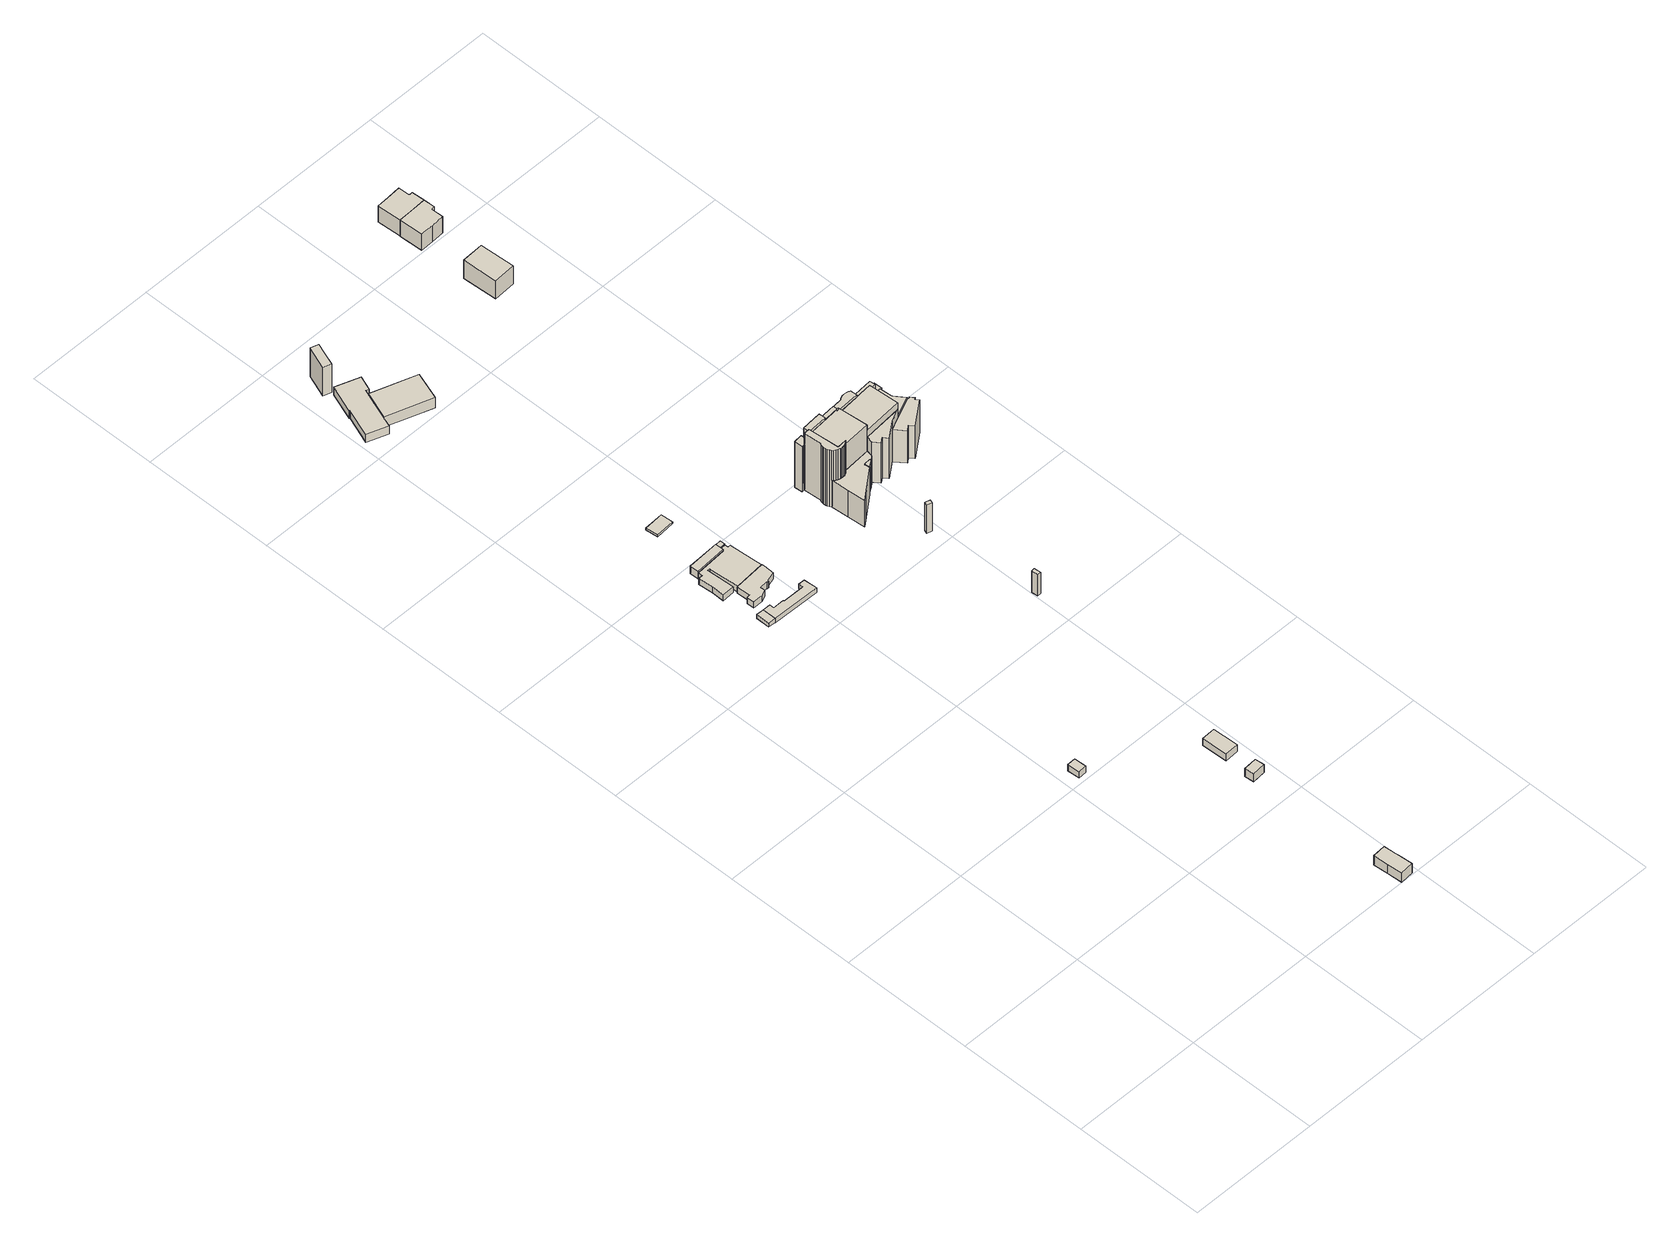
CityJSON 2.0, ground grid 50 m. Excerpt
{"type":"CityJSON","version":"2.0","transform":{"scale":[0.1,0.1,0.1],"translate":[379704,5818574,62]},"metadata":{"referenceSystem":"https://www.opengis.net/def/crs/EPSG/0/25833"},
"CityObjects":{
"building1":{"type":"Building","attributes":{"Gemeindeschluessel":"11000004","BezugspunktDach":"2200","function":"31001_2523","measuredHeight":2.88,"storeysAboveGround":1},"address":[{"country":"Germany","locality":"Berlin","thoroughfareNumber":"2","thoroughfareName":"Am Postfenn"}],"geometry":[{"type":"Solid","lod":"1","boundaries":[[[[0,1,2,3]],[[4,5,6,7]],[[4,7,3,2]],[[5,4,2,1]],[[6,5,1,0]],[[7,6,0,3]]]]}]},
"building2":{"type":"Building","attributes":{"Gemeindeschluessel":"11000004","BezugspunktDach":"2200","function":"31001_2460","measuredHeight":5.59,"storeysAboveGround":1},"address":[{"country":"Germany","locality":"Berlin","thoroughfareNumber":"53 (1)","thoroughfareName":"Stallupöner Allee"}],"geometry":[{"type":"Solid","lod":"1","boundaries":[[[[8,9,10,11,12,13,14]],[[15,16,17,18,19,20,21]],[[15,21,14,13]],[[16,15,13,12]],[[17,16,12,11]],[[18,17,11,10]],[[19,18,10,9]],[[20,19,9,8]],[[21,20,8,14]]]]}]},
"building3":{"type":"Building","attributes":{"Gemeindeschluessel":"11000004","BezugspunktDach":"2200","function":"51009_1610","measuredHeight":1.78,"storeysAboveGround":0},"address":[{"country":"Germany","locality":"Berlin"}],"geometry":[{"type":"Solid","lod":"1","boundaries":[[[[22,23,24,25]],[[26,27,28,29]],[[26,29,25,24]],[[27,26,24,23]],[[28,27,23,22]],[[29,28,22,25]]]]}]},
"building4":{"type":"Building","attributes":{"Gemeindeschluessel":"11000004","BezugspunktDach":"2200","function":"31001_2143","measuredHeight":2.15,"storeysAboveGround":1},"address":[{"country":"Germany","locality":"Berlin","thoroughfareNumber":"137 (2)","thoroughfareName":"Heerstraße"}],"geometry":[{"type":"Solid","lod":"1","boundaries":[[[[30,31,32,33,34,35,36,37,23,22]],[[38,39,40,41,42,43,44,45,46,47]],[[38,47,22,23]],[[39,38,23,37]],[[40,39,37,36]],[[41,40,36,35]],[[42,41,35,34]],[[43,42,34,33]],[[44,43,33,32]],[[45,44,32,31]],[[46,45,31,30]],[[47,46,30,22]]]]}]},
"building5":{"type":"Building","attributes":{"Gemeindeschluessel":"11000004","BezugspunktDach":"2200","function":"31001_1010","measuredHeight":2.85,"storeysAboveGround":1},"address":[{"country":"Germany","locality":"Berlin","thoroughfareNumber":"137 (1)","thoroughfareName":"Heerstraße"}],"geometry":[{"type":"Solid","lod":"1","boundaries":[[[[48,49,50,51,52,53,54,55,56,57,58,59,60,61,62]],[[63,64,65,66,67,68,69,70,71,72,73,74,75,76,77]],[[63,77,62,61]],[[64,63,61,60]],[[65,64,60,59]],[[66,65,59,58]],[[67,66,58,57]],[[68,67,57,56]],[[69,68,56,55]],[[70,69,55,54]],[[71,70,54,53]],[[72,71,53,52]],[[73,72,52,51]],[[74,73,51,50]],[[75,74,50,49]],[[76,75,49,48]],[[77,76,48,62]]]]}]},
"building6":{"type":"Building","attributes":{"Gemeindeschluessel":"11000004","BezugspunktDach":"2200","function":"31001_2081","measuredHeight":2.71,"storeysAboveGround":1},"address":[{"country":"Germany","locality":"Berlin","thoroughfareNumber":"137","thoroughfareName":"Heerstraße"}],"geometry":[{"type":"Solid","lod":"1","boundaries":[[[[78,79,80,81,82,83,84,85,86,87,88,89,90,91,92]],[[93,94,95,96,97,98,99,66,65,100,101,102,103,104,105]],[[93,105,92,91]],[[94,93,91,90]],[[95,94,90,89]],[[96,95,89,88]],[[97,96,88,87]],[[98,97,87,86]],[[99,98,86,85]],[[66,99,85,84]],[[65,66,84,83]],[[100,65,83,82]],[[101,100,82,81]],[[102,101,81,80]],[[103,102,80,79]],[[104,103,79,78]],[[105,104,78,92]]]]}]},
"building7":{"type":"Building","attributes":{"Gemeindeschluessel":"11000004","BezugspunktDach":"2200","function":"51009_1610","measuredHeight":4.08,"storeysAboveGround":0},"address":[{"country":"Germany","locality":"Berlin"}],"geometry":[{"type":"Solid","lod":"1","boundaries":[[[[106,107,108,109,110]],[[111,96,95,94,112]],[[111,112,110,109]],[[96,111,109,108]],[[95,96,108,107]],[[94,95,107,106]],[[112,94,106,110]]]]}]},
"building8":{"type":"Building","attributes":{"Gemeindeschluessel":"11000004","BezugspunktDach":"2200","function":"31001_2463","measuredHeight":3.65,"storeysAboveGround":1},"address":[{"country":"Germany","locality":"Berlin","thoroughfareNumber":"54 (1)","thoroughfareName":"Stallupöner Allee"}],"geometry":[{"type":"Solid","lod":"1","boundaries":[[[[113,114,115,116]],[[117,118,119,120]],[[117,120,116,115]],[[118,117,115,114]],[[119,118,114,113]],[[120,119,113,116]]]]}]},
"building9":{"type":"Building","attributes":{"Gemeindeschluessel":"11000004","BezugspunktDach":"2200","function":"31001_1000","measuredHeight":3.16,"storeysAboveGround":1},"address":[{"country":"Germany","locality":"Berlin","thoroughfareNumber":"15 (1)","thoroughfareName":"Am Postfenn"}],"geometry":[{"type":"Solid","lod":"1","boundaries":[[[[121,122,123,124,125]],[[126,127,128,129,130]],[[126,130,125,124]],[[127,126,124,123]],[[128,127,123,122]],[[129,128,122,121]],[[130,129,121,125]]]]}]},
"building10":{"type":"Building","attributes":{"Gemeindeschluessel":"11000004","BezugspunktDach":"2200","function":"51009_1610","measuredHeight":3.21,"storeysAboveGround":0},"address":[{"country":"Germany","locality":"Berlin"}],"geometry":[{"type":"Solid","lod":"1","boundaries":[[[[131,132,133,134]],[[135,97,96,111]],[[135,111,134,133]],[[97,135,133,132]],[[96,97,132,131]],[[111,96,131,134]]]]}]},
"building11":{"type":"Building","attributes":{"Gemeindeschluessel":"11000004","BezugspunktDach":"2200","function":"31001_2130","measuredHeight":4.57,"storeysAboveGround":1},"address":[{"country":"Germany","locality":"Berlin","thoroughfareNumber":"136","thoroughfareName":"Heerstraße"}],"geometry":[{"type":"Solid","lod":"1","boundaries":[[[[136,137,138,139,140,141,142,143,144,145,146,147]],[[148,149,150,151,152,153,154,155,156,157,158,159]],[[148,159,147,146]],[[149,148,146,145]],[[150,149,145,144]],[[151,150,144,143]],[[152,151,143,142]],[[153,152,142,141]],[[154,153,141,140]],[[155,154,140,139]],[[156,155,139,138]],[[157,156,138,137]],[[158,157,137,136]],[[159,158,136,147]]]]}]},
"building12":{"type":"Building","attributes":{"Gemeindeschluessel":"11000004","BezugspunktDach":"2200","function":"31001_2512","measuredHeight":0.856,"storeysAboveGround":1},"address":[{"country":"Germany","locality":"Berlin","thoroughfareNumber":"137","thoroughfareName":"Heerstraße"}],"geometry":[{"type":"Solid","lod":"1","boundaries":[[[[160,161,162,163]],[[164,165,166,167]],[[164,167,163,162]],[[165,164,162,161]],[[166,165,161,160]],[[167,166,160,163]]]]}]},
"building13":{"type":"Building","attributes":{"Gemeindeschluessel":"11000004","BezugspunktDach":"2200","function":"31001_2200","measuredHeight":15.19,"storeysAboveGround":1},"address":[{"country":"Germany","locality":"Berlin","thoroughfareNumber":"136 (1)","thoroughfareName":"Heerstraße"}],"geometry":[{"type":"Solid","lod":"1","boundaries":[[[[168,169,170,171,172]],[[173,174,175,176,177]],[[173,177,172,171]],[[174,173,171,170]],[[175,174,170,169]],[[176,175,169,168]],[[177,176,168,172]]]]}]},
"building14":{"type":"Building","attributes":{"Gemeindeschluessel":"11000004","BezugspunktDach":"2200","function":"51009_1610","measuredHeight":4.62,"storeysAboveGround":0},"address":[{"country":"Germany","locality":"Berlin"}],"geometry":[{"type":"Solid","lod":"1","boundaries":[[[[178,179,180,181]],[[182,183,184,185]],[[182,185,181,180]],[[183,182,180,179]],[[184,183,179,178]],[[185,184,178,181]]]]}]},
"building15":{"type":"Building","attributes":{"Gemeindeschluessel":"11000004","BezugspunktDach":"2200","function":"51009_1610","measuredHeight":9.98,"storeysAboveGround":0},"address":[{"country":"Germany","locality":"Berlin"}],"geometry":[{"type":"Solid","lod":"1","boundaries":[[[[186,187,188,189]],[[190,191,192,193]],[[190,193,189,188]],[[191,190,188,187]],[[192,191,187,186]],[[193,192,186,189]]]]}]},
"building16":{"type":"Building","attributes":{"Gemeindeschluessel":"11000004","BezugspunktDach":"2200","function":"51009_1610","measuredHeight":12.97,"storeysAboveGround":0},"address":[{"country":"Germany","locality":"Berlin"}],"geometry":[{"type":"Solid","lod":"1","boundaries":[[[[194,195,196,197]],[[198,199,200,201]],[[198,201,197,196]],[[199,198,196,195]],[[200,199,195,194]],[[201,200,194,197]]]]}]},
"building17":{"type":"Building","attributes":{"Gemeindeschluessel":"11000004","function":"31001_1010"},"address":[{"country":"Germany","locality":"Berlin","thoroughfareNumber":"135","thoroughfareName":"Heerstraße"}],"children":["building17-1","building17-2","building17-3","building17-4","building17-5","building17-6","building17-7","building17-8","building17-9","building17-10","building17-11","building17-12","building17-13","building17-14"]},
"building17-1":{"type":"BuildingPart","attributes":{"BezugspunktDach":"2200","measuredHeight":12.03,"storeysAboveGround":8},"parents":["building17"],"geometry":[{"type":"MultiSurface","lod":"1","boundaries":[[[202,203,204,205]],[[206,207,208,209]],[[210,211,205,204]],[[212,210,213,204,203]],[[208,207,203,202]],[[211,214,208,202,205]],[[206,209,215,211,210]],[[207,206,213,210,212]],[[209,208,214,211]]]}]},
"building17-2":{"type":"BuildingPart","attributes":{"BezugspunktDach":"2200","measuredHeight":24.16,"storeysAboveGround":8},"parents":["building17"],"geometry":[{"type":"MultiSurface","lod":"1","boundaries":[[[216,217,218,219,220,221,222,223,224,225,226,227,228,229]],[[230,231,232,233,234,235,236,237,238,239,240,241,242,243]],[[230,243,229,228]],[[231,230,228,227]],[[232,231,227,226]],[[233,232,226,225]],[[234,233,225,224]],[[235,234,224,223]],[[236,235,223,222]],[[237,236,222,221]],[[238,237,221,220]],[[244,245,238,220,219]],[[246,247,248,219,218]],[[241,240,218,217]],[[243,242,216,229]],[[239,238,245,244]],[[239,248,247,246,240]],[[242,241,217,216]]]}]},
"building17-3":{"type":"BuildingPart","attributes":{"BezugspunktDach":"2200","measuredHeight":24.21,"storeysAboveGround":8},"parents":["building17"],"geometry":[{"type":"MultiSurface","lod":"1","boundaries":[[[249,250,251,252]],[[242,241,253,254]],[[242,254,252,251]],[[217,216,251,250]],[[253,241,217,255,256]],[[241,242,216,217]],[[256,255,217,250,249]],[[254,253,249,252]]]}]},
"building17-4":{"type":"BuildingPart","attributes":{"BezugspunktDach":"2200","measuredHeight":24.28,"storeysAboveGround":8},"parents":["building17"],"geometry":[{"type":"MultiSurface","lod":"1","boundaries":[[[257,258,259,247,246]],[[239,260,261,262,240]],[[260,263,244,247,259]],[[264,265,266,260,259,258]],[[262,261,267,268,269,270,271,258,257]],[[240,262,257,268,272]],[[239,240,273,246,247]],[[239,244,263,260]],[[261,274,265,264]],[[260,266,265,274]],[[271,270,269,268,267]],[[272,268,257,246]]]}]},
"building17-5":{"type":"BuildingPart","attributes":{"BezugspunktDach":"2200","measuredHeight":25.3,"storeysAboveGround":8},"parents":["building17"],"geometry":[{"type":"MultiSurface","lod":"1","boundaries":[[[275,276,277,278,279,280]],[[281,254,253,282,283,284]],[[281,284,280,279]],[[254,281,279,278]],[[249,252,278,277]],[[282,253,249,256,285,286,287,277,276]],[[288,289,290,291,290,292,280]],[[253,254,252,249]],[[287,286,285,256,249]],[[283,282,276,275]],[[284,291,290,289,288]],[[283,275,292,290]]]}]},
"building17-6":{"type":"BuildingPart","attributes":{"BezugspunktDach":"2200","measuredHeight":24.2,"storeysAboveGround":8},"parents":["building17"],"geometry":[{"type":"MultiSurface","lod":"1","boundaries":[[[293,294,295,296,286]],[[272,268,297,298,285]],[[299,218,217,250,249,256,287,296]],[[257,246,296,295]],[[297,300,301,295,294]],[[272,255,217,218,299]],[[255,256,249,250,217]],[[285,286,287,256]],[[302,268,272,246,257]],[[268,301,300,297]],[[298,297,294,293]],[[285,298,293,286]]]}]},
"building17-7":{"type":"BuildingPart","attributes":{"BezugspunktDach":"2200","measuredHeight":21.05,"storeysAboveGround":8},"parents":["building17"],"geometry":[{"type":"MultiSurface","lod":"1","boundaries":[[[303,304,289,288,305,306]],[[307,284,290,308,309,310]],[[307,310,306,305]],[[284,307,305,288]],[[310,309,303,306]],[[290,284,288,289]],[[308,290,289,304]]]}]},
"building17-8":{"type":"BuildingPart","attributes":{"BezugspunktDach":"2200","measuredHeight":26.02,"storeysAboveGround":8},"parents":["building17"],"geometry":[{"type":"MultiSurface","lod":"1","boundaries":[[[311,312,313,314,315,316,317,318,319,320,321,322,323,324,325,326,327,328,329,330,331,332,333]],[[290,283,282,334,335,336,337,338,339,340,341,342,343,344,345,346,347,348,349,350,351,352,308]],[[353,289,304,308,333,332]],[[275,292,332,331]],[[282,276,275,283,331,330]],[[293,286,330,329]],[[334,282,285,298]],[[294,293,329,328]],[[335,334,354,298,297]],[[355,300,328,327]],[[356,355,336,327,326]],[[357,358,356,326,325]],[[359,360,358,325,324]],[[361,360,339,324,323]],[[362,363,341,322,321]],[[343,364,362,321,320]],[[365,364,366,320,319]],[[367,365,319,318]],[[346,345,318,317]],[[347,346,317,316]],[[348,347,316,315]],[[349,348,315,314]],[[350,349,314,313]],[[351,350,313,312]],[[352,351,312,311]],[[308,352,311,333]],[[290,308,304,289,353]],[[283,368,290,289,292,275]],[[283,275,276,282]],[[298,285,286,293]],[[295,268,297,294]],[[297,298,354,293,294]],[[336,335,369,300,355]],[[370,337,336,355,356]],[[338,337,356,358,357]],[[339,338,358,360,359]],[[340,339,360,361]],[[340,361,363,341]],[[342,341,363,362]],[[342,362,364,343]],[[344,343,366,364,365]],[[345,344,365,367]]]}]},
"building17-9":{"type":"BuildingPart","attributes":{"BezugspunktDach":"2200","measuredHeight":12.46,"storeysAboveGround":8},"parents":["building17"],"geometry":[{"type":"MultiSurface","lod":"1","boundaries":[[[371,372,373,214,211,210,212,374,301,300,355,356,358,360,361,363,362,364,365,367]],[[375,376,377,378,379,380,381,382,383,384,385,386,387,388,389,390,391,392,393,394]],[[375,394,367,345,344]],[[376,375,365,344,343,364]],[[377,376,395,343,342]],[[378,377,362,342,341]],[[379,378,341,340,361]],[[380,379,361,340,339]],[[381,380,360,339,338,358]],[[382,381,358,338,337,356]],[[383,382,337,336]],[[384,383,396,336,335]],[[385,384,297,268,301]],[[386,385,301,268,397]],[[387,386,374,212]],[[388,387,207,206,210]],[[389,388,206,209]],[[390,389,209,208]],[[391,390,214,373]],[[392,391,373,372]],[[393,392,372,371]],[[394,393,371,367]],[[344,345,367,365]],[[364,343,344,365]],[[342,343,395,364,362]],[[341,342,362,363]],[[363,361,340,341]],[[339,340,361,360]],[[358,338,339,360]],[[356,337,338,358]],[[336,337,356,355]],[[335,336,396,355,300]],[[300,301,268,297]],[[397,268,301,374]],[[212,210,206,207]],[[209,206,210,211]],[[208,209,398,211,214]]]}]},
"building17-10":{"type":"BuildingPart","attributes":{"BezugspunktDach":"2200","measuredHeight":15.12,"storeysAboveGround":8},"parents":["building17"],"geometry":[{"type":"Solid","lod":"1","boundaries":[[[[399,400,401,402,403,404]],[[405,406,407,408,409,410]],[[405,410,404,403]],[[406,405,403,402]],[[407,406,402,401]],[[410,409,399,404]],[[408,407,401,400]],[[399,409,408,400]]]]}]},
"building17-11":{"type":"BuildingPart","attributes":{"BezugspunktDach":"2200","measuredHeight":21.35,"storeysAboveGround":8},"parents":["building17"],"geometry":[{"type":"MultiSurface","lod":"1","boundaries":[[[244,263,411,412,413,245]],[[409,408,414,260,239,238]],[[409,238,245,413]],[[408,400,399,413,412]],[[415,416,412,411]],[[260,266,415,411,263]],[[239,260,239,244]],[[238,239,244,239,238,245]],[[409,399,400,408]],[[414,408,400,416,415]],[[414,415,266,260]],[[263,244,239,260]]]}]},
"building17-12":{"type":"BuildingPart","attributes":{"BezugspunktDach":"2200","measuredHeight":15.98,"storeysAboveGround":8},"parents":["building17"],"geometry":[{"type":"MultiSurface","lod":"1","boundaries":[[[266,265,264,417,418,419,420,421,415]],[[407,422,423,424,425,261,274,260,414]],[[401,400,416,421]],[[422,407,421,420]],[[423,422,420,419]],[[424,423,419,418]],[[425,424,418,417]],[[426,427,417,264]],[[274,265,274,260]],[[407,428,408,400,401]],[[408,414,415,416,400]],[[429,261,425,427,426]],[[274,261,264,265]],[[260,274,265,266]],[[260,266,415,414]]]}]},
"building17-13":{"type":"BuildingPart","attributes":{"BezugspunktDach":"2200","measuredHeight":18.61,"storeysAboveGround":8},"parents":["building17"],"geometry":[{"type":"MultiSurface","lod":"1","boundaries":[[[430,431,432,433,270,269,434]],[[268,267,435,436,437,438,397]],[[301,374,434,269]],[[435,439,426,270,433]],[[436,435,433,432]],[[437,436,432,431]],[[438,437,431,430]],[[397,438,430,434]],[[268,397,374,301]],[[267,268,269,270]],[[267,440,426,439,435]]]}]},
"building17-14":{"type":"BuildingPart","attributes":{"BezugspunktDach":"2200","measuredHeight":14.88,"storeysAboveGround":8},"parents":["building17"],"geometry":[{"type":"MultiSurface","lod":"1","boundaries":[[[441,442,443,444,445,446,447,448,427,426,439]],[[261,425,449,450,451,452,453,454,455,456,457]],[[261,457,435,267,426]],[[449,425,427,448]],[[450,449,448,447]],[[451,450,447,446]],[[452,451,446,445]],[[453,452,445,444]],[[454,453,444,443]],[[455,454,443,442]],[[456,455,442,441]],[[457,456,441,439]],[[439,426,267,435]],[[458,425,261,426,427]]]}]},
"building18":{"type":"Building","attributes":{"Gemeindeschluessel":"11000004","function":"31001_2310"},"address":[{"country":"Germany","locality":"Berlin","thoroughfareNumber":"2","thoroughfareName":"Schirwindter Allee"}],"children":["building18-1","building18-2"]},
"building18-1":{"type":"BuildingPart","attributes":{"BezugspunktDach":"2200","measuredHeight":11.88,"storeysAboveGround":2},"parents":["building18"],"geometry":[{"type":"MultiSurface","lod":"1","boundaries":[[[459,460,461,462]],[[463,464,465,466]],[[463,466,462,461]],[[464,467,468,469,461,460]],[[465,464,460,459]],[[466,465,459,462]],[[463,469,468,467]]]}]},
"building18-2":{"type":"BuildingPart","attributes":{"BezugspunktDach":"2200","measuredHeight":4.98,"storeysAboveGround":2},"parents":["building18"],"geometry":[{"type":"Solid","lod":"1","boundaries":[[[[468,470,471,469]],[[472,473,467,463]],[[472,463,469,471]],[[473,472,471,470]],[[467,473,470,468]],[[468,469,463,467]]]]}]},
"building19":{"type":"Building","attributes":{"Gemeindeschluessel":"11000004","BezugspunktDach":"2200","function":"31001_1010","measuredHeight":10.05,"storeysAboveGround":2},"address":[{"country":"Germany","locality":"Berlin","thoroughfareNumber":"4","thoroughfareName":"Schirwindter Allee"}],"geometry":[{"type":"Solid","lod":"1","boundaries":[[[[474,475,476,477,478,479,480,481]],[[482,483,484,485,486,487,488,489]],[[482,489,481,480]],[[483,482,480,479]],[[484,483,479,478]],[[485,484,478,477]],[[486,485,477,476]],[[487,486,476,475]],[[488,487,475,474]],[[489,488,474,481]]]]}]},
"building20":{"type":"Building","attributes":{"Gemeindeschluessel":"11000004","BezugspunktDach":"2200","function":"31001_1010","measuredHeight":9.96,"storeysAboveGround":2},"address":[{"country":"Germany","locality":"Berlin","thoroughfareNumber":"6","thoroughfareName":"Schirwindter Allee"}],"geometry":[{"type":"Solid","lod":"1","boundaries":[[[[481,480,479,490,491,492,493,494]],[[495,496,497,498,499,500,501,502]],[[495,502,494,493]],[[496,495,493,492]],[[497,496,492,491]],[[498,497,491,490]],[[499,498,490,479]],[[500,499,479,480]],[[501,500,480,481]],[[502,501,481,494]]]]}]}
},
"vertices":[
[541,1012,43],[572,1014,43],[570,1059,43],[539,1058,43],[570,1059,14],[572,1014,14],[541,1012,14],[539,1058,14],
[926,57,44],[930,1,44],[980,5,44],[976,61,44],[975,72,44],[971,117,44],[922,113,44],[971,117,1],[975,72,1],[976,61,1],[980,5,1],[930,1,1],[926,57,1],[922,113,1],
[351,2134,38],[351,2186,38],[323,2187,38],[322,2135,38],[323,2187,21],[351,2186,21],[351,2134,21],[322,2135,21],
[532,2131,38],[528,2181,38],[505,2181,38],[504,2164,38],[422,2165,38],[422,2169,38],[380,2169,38],[380,2186,38],[351,2186,17],[380,2186,17],[380,2169,17],[422,2169,17],[422,2165,17],[504,2164,17],[505,2181,17],[528,2181,17],[532,2131,17],[351,2134,17],
[348,2223,49],[385,2224,49],[406,2232,49],[405,2249,49],[435,2252,49],[435,2249,49],[440,2249,49],[441,2253,49],[477,2264,49],[478,2304,49],[477,2313,49],[361,2304,49],[357,2304,49],[360,2252,49],[347,2251,49],[360,2252,20],[357,2304,20],[361,2304,20],[477,2313,20],[478,2304,20],[477,2264,20],[441,2253,20],[440,2249,20],[435,2249,20],[435,2252,20],[405,2249,20],[406,2232,20],[385,2224,20],[348,2223,20],[347,2251,20],
[305,2359,47],[304,2312,47],[350,2314,47],[344,2418,47],[354,2418,47],[361,2304,47],[477,2313,47],[468,2441,47],[458,2440,47],[457,2453,47],[435,2452,47],[436,2439,47],[316,2431,47],[317,2415,47],[301,2414,47],[317,2415,20],[316,2431,20],[436,2439,20],[435,2452,20],[457,2453,20],[458,2440,20],[468,2441,20],[354,2418,20],[344,2418,20],[350,2314,20],[304,2312,20],[305,2359,20],[301,2414,20],
[316,2431,55],[436,2439,55],[435,2452,55],[434,2471,55],[315,2464,55],[434,2471,20],[315,2464,20],
[908,616,45],[958,620,45],[955,655,45],[905,651,45],[955,655,9],[958,620,9],[908,616,9],[905,651,9],
[911,737,42],[962,739,42],[962,760,42],[958,836,42],[907,834,42],[958,836,10],[962,760,10],[962,739,10],[911,737,10],[907,834,10],
[435,2452,53],[457,2453,53],[456,2472,53],[434,2471,53],[456,2472,20],
[84,3536,60],[95,3567,60],[121,3640,60],[132,3669,60],[140,3691,60],[151,3687,60],[171,3740,60],[82,3772,60],[45,3669,60],[47,3669,60],[47,3667,60],[9,3563,60],[47,3667,24],[47,3669,24],[45,3669,24],[82,3772,24],[171,3740,24],[151,3687,24],[140,3691,24],[132,3669,24],[121,3640,24],[95,3567,24],[84,3536,24],[9,3563,24],
[352,2641,32],[424,2646,32],[421,2692,32],[348,2687,32],[421,2692,24],[424,2646,24],[352,2641,24],[348,2687,24],
[83,3782,159],[98,3824,159],[114,3867,159],[85,3876,159],[54,3792,159],[85,3876,26],[114,3867,26],[98,3824,26],[83,3782,26],[54,3792,26],
[262,3510,70],[297,3613,70],[132,3669,70],[95,3567,70],[132,3669,23],[297,3613,23],[262,3510,23],[95,3567,23],
[992,1624,122],[1005,1625,122],[1002,1650,122],[990,1649,122],[1002,1650,23],[1005,1625,23],[992,1624,23],[990,1649,23],
[961,2048,152],[965,2060,152],[946,2067,152],[942,2054,152],[946,2067,22],[965,2060,22],[961,2048,22],[942,2054,22],
[935,2291,152],[957,2307,152],[956,2313,152],[933,2311,152],[956,2313,31],[957,2307,31],[935,2291,31],[933,2311,31],[956,2313,149],[933,2311,149],[957,2307,149],[956,2313,59],[935,2291,149],[933,2311,90],
[962,2475,254],[963,2458,254],[968,2458,254],[1056,2465,254],[1054,2489,254],[1048,2492,254],[1042,2494,254],[1036,2495,254],[1030,2495,254],[1023,2494,254],[1017,2492,254],[1011,2489,254],[1006,2485,254],[961,2482,254],[1006,2485,26],[1011,2489,26],[1017,2492,26],[1023,2494,26],[1030,2495,26],[1036,2495,26],[1042,2494,26],[1048,2492,26],[1054,2489,26],[1056,2465,26],[968,2458,26],[963,2458,26],[962,2475,26],[961,2482,26],[1056,2465,220],[1054,2489,220],[968,2458,243],[1056,2465,243],[1056,2465,78],
[903,2453,268],[963,2458,268],[962,2475,268],[902,2470,268],[903,2453,26],[902,2470,26],[963,2458,27],[903,2453,27],
[978,2345,243],[1128,2357,243],[1119,2470,243],[1119,2470,26],[1128,2357,26],[978,2345,26],[1119,2470,220],[1128,2357,181],[1123,2414,181],[1119,2470,181],[1128,2357,27],[978,2345,27],[978,2345,213],[1128,2357,213],[1128,2357,155],[968,2458,27],[968,2458,83],[1123,2414,26],
[828,2447,279],[829,2447,279],[903,2453,279],[902,2470,279],[901,2477,279],[826,2471,279],[901,2477,26],[829,2447,26],[828,2447,26],[826,2471,26],[829,2447,27],[829,2447,269],[903,2453,269],[826,2471,237],[828,2450,237],[828,2450,26],[828,2453,26],[828,2450,279],
[838,2334,269],[875,2337,269],[978,2345,269],[968,2458,269],[875,2337,27],[838,2334,27],[968,2458,140],[875,2337,149],[978,2345,149],[978,2345,141],
[796,2447,237],[806,2448,237],[825,2481,237],[794,2478,237],[825,2481,26],[806,2448,26],[796,2447,26],[794,2478,26],
[811,2383,287],[808,2377,287],[807,2371,287],[806,2364,287],[806,2357,287],[808,2351,287],[811,2344,287],[815,2339,287],[819,2334,287],[825,2330,287],[831,2327,287],[838,2325,287],[844,2324,287],[851,2324,287],[858,2325,287],[864,2328,287],[870,2332,287],[875,2337,287],[838,2334,287],[829,2447,287],[828,2447,287],[828,2450,287],[806,2448,287],[838,2334,26],[875,2337,26],[870,2332,26],[864,2328,26],[858,2325,26],[851,2324,26],[844,2324,26],[838,2325,26],[831,2327,26],[825,2330,26],[819,2334,26],[815,2339,26],[811,2344,26],[808,2351,26],[806,2357,26],[806,2364,26],[807,2371,26],[808,2377,26],[811,2383,26],[828,2450,144],[838,2334,148],[870,2332,149],[864,2328,149],[858,2325,126],[858,2325,149],[851,2324,64],[851,2324,149],[844,2324,149],[831,2327,149],[838,2325,149],[825,2330,149],[819,2334,149],[825,2330,40],[815,2339,149],[828,2448,26],[875,2337,90],[864,2328,96],
[820,2273,149],[825,2208,149],[858,2233,149],[974,2320,149],[819,2334,25],[825,2330,25],[831,2327,25],[838,2325,25],[844,2324,25],[851,2324,25],[858,2325,25],[864,2328,25],[870,2332,25],[875,2337,25],[978,2345,25],[974,2320,25],[957,2307,25],[956,2313,25],[933,2311,25],[935,2291,25],[858,2233,25],[825,2208,25],[820,2273,25],[815,2339,25],[825,2330,122],[870,2332,90],[974,2320,27],[933,2311,120],
[1147,2496,177],[1149,2474,177],[1171,2476,177],[1180,2477,177],[1178,2508,177],[1147,2506,177],[1178,2508,26],[1180,2477,26],[1171,2476,26],[1149,2474,26],[1147,2496,26],[1147,2506,26],
[1119,2471,220],[1149,2474,220],[1147,2496,220],[1119,2471,26],[1119,2471,181],[1149,2474,181],
[1204,2390,181],[1176,2428,181],[1175,2429,181],[1172,2465,181],[1171,2476,181],[1172,2465,26],[1175,2429,26],[1176,2428,26],[1204,2390,26],[1128,2357,175],[1204,2390,175],[1169,2476,26],[1128,2357,151],
[992,2297,213],[1009,2310,213],[1022,2292,213],[1079,2335,213],[974,2320,213],[1079,2335,27],[1022,2292,27],[1009,2310,27],[992,2297,27],[1079,2335,175],[1128,2357,124],
[1109,2297,175],[1126,2310,175],[1139,2293,175],[1227,2359,175],[1218,2372,175],[1224,2376,175],[1213,2391,175],[1207,2386,175],[1207,2386,26],[1213,2391,26],[1224,2376,26],[1218,2372,26],[1227,2359,26],[1139,2293,26],[1126,2310,26],[1109,2297,26],[1079,2335,26],[1204,2390,103],
[719,3690,106],[801,3694,106],[794,3825,106],[712,3821,106],[794,3825,22],[801,3694,22],[719,3690,22],[712,3821,22],[798,3738,22],[798,3738,71],[794,3825,71],
[822,3739,71],[817,3826,71],[817,3826,22],[822,3739,22],
[703,3992,102],[752,3994,102],[800,3997,102],[798,4042,102],[811,4043,102],[809,4085,102],[747,4083,102],[699,4081,102],[747,4083,26],[809,4085,26],[811,4043,26],[798,4042,26],[800,3997,26],[752,3994,26],[703,3992,26],[699,4081,26],
[806,4134,102],[793,4133,102],[791,4176,102],[743,4173,102],[694,4171,102],[743,4173,27],[791,4176,27],[793,4133,27],[806,4134,27],[809,4085,27],[747,4083,27],[699,4081,27],[694,4171,27]
]}
